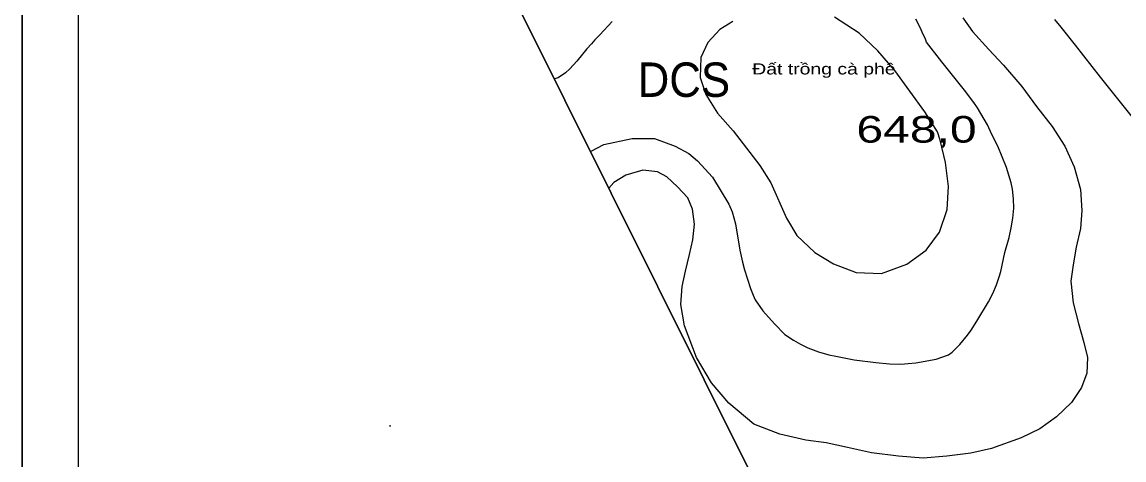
# Model space of a CAD drawing. Header units: metres. Extents: x 533049 to 537618, y 1849954 to 1852676.
# Drawn here: x 533349 to 534052, y 1851001 to 1851280 of the extents above; entities that cross this region are included whole.
import ezdxf

# ---------------------------------------------------------------- set-up
doc = ezdxf.new("R2010")
doc.units = ezdxf.units.M
doc.header["$LTSCALE"] = 2
for name, color, linetype, lineweight in [('48', 7, 'Continuous', 13), ('57', 7, 'Continuous', 13), ('60', 7, 'Continuous', 13), ('61', 7, 'Continuous', 13), ('63', 7, 'Continuous', 13)]:
    doc.layers.add(name, color=color, linetype=linetype, lineweight=lineweight)

msp = doc.modelspace()

# ---------------------------------------------------------------- linework, layer by layer
at = {"layer": '48'}
msp.add_lwpolyline([(533635.79, 1851349.93), (533873.14, 1850873.11)], dxfattribs=at)
at = {"layer": '57'}
for points in [[(533725.39, 1851280.66), (533717.54, 1851272.17), (533714.28, 1851268.9), (533712.28, 1851266.38), (533709.13, 1851263.25), (533702.89, 1851255.42), (533698.4, 1851250.32), (533695.65, 1851247.96), (533690.94, 1851244.77), (533688.51, 1851244.02)], [(533949.37, 1851282.95), (533955.36, 1851274.32), (533965.87, 1851262.75), (533975.22, 1851252.84), (533986.86, 1851239.07), (533996.34, 1851226.4), (534006.26, 1851213.58), (534014.45, 1851200.97), (534020.37, 1851187.86), (534024.34, 1851173.23), (534025.28, 1851159.81), (534024.49, 1851148.31), (534021.71, 1851136.45), (534019.61, 1851125.21), (534018.27, 1851114.7), (534019.8, 1851100.83), (534023.17, 1851087.61), (534026.61, 1851075.47), (534028.81, 1851065.96), (534028.45, 1851056.05), (534025.07, 1851046.86), (534018.55, 1851037.16), (534009.01, 1851027.99), (533998.48, 1851020.52), (533986.62, 1851014.77), (533967.67, 1851007.91), (533954.4, 1851004.96), (533939.08, 1851003.04), (533923.89, 1851001.77), (533908.3, 1851002.9), (533890.87, 1851005.08), (533875.61, 1851008.59), (533861.93, 1851011.46), (533849.13, 1851013.26), (533832.47, 1851016.92), (533815.89, 1851023.36), (533799.81, 1851036.79), (533788.9, 1851049.8), (533779.19, 1851066.06)], [(533802.41, 1851280.73), (533794.04, 1851275.6), (533786.52, 1851267.14), (533782.03, 1851257.67), (533781.69, 1851244.97), (533785.21, 1851234.04), (533792.63, 1851221.99), (533802.62, 1851210.8), (533819.77, 1851188.71), (533826.63, 1851177.67), (533836.67, 1851155), (533843.2, 1851144.02), (533854.88, 1851133.05), (533866.74, 1851125.74), (533881.16, 1851120.26), (533897.44, 1851119.62), (533913.53, 1851125.61), (533925.93, 1851134.47), (533934.35, 1851146.04), (533939.29, 1851160.5), (533940.11, 1851175.3), (533938.29, 1851190.63), (533934.8, 1851204.78), (533933.14, 1851210.26), (533925.01, 1851222.86), (533905.92, 1851249.32), (533895.11, 1851261.91), (533883.07, 1851273.16), (533867.29, 1851283.52)], [(533926.18, 1851267.54), (533925.17, 1851270.08), (533923.95, 1851272.36), (533922.11, 1851276.86), (533919.35, 1851282.1)], [(534007.86, 1851281.86), (534011.9, 1851277.13), (534020.93, 1851265.6), (534037.01, 1851245.07), (534059.16, 1851217.34)], [(533954.57, 1851083.46), (533958.25, 1851089.2), (533965.61, 1851101.66), (533968.47, 1851106.95), (533970.79, 1851112.42), (533972.77, 1851118.24), (533973.5, 1851120.98), (533976.12, 1851132.98), (533978.75, 1851142.58), (533980.11, 1851148.74), (533981.13, 1851154.98), (533981.75, 1851161.45), (533981.64, 1851167.38), (533981, 1851173.47), (533980.09, 1851177.68), (533977.22, 1851187.34), (533971.52, 1851201.04), (533967.88, 1851208.45), (533965.1, 1851214.7), (533958.67, 1851225.49), (533956.29, 1851228.88), (533950.33, 1851236.74), (533935.92, 1851254.95), (533926.18, 1851267.54)], [(533711.64, 1851197.56), (533720.12, 1851202.05), (533738.17, 1851205.85), (533752.42, 1851205.85), (533765.73, 1851201.1), (533774.28, 1851196.35), (533779.98, 1851191.59), (533789.48, 1851181.14), (533799.92, 1851164.03), (533802.05, 1851159.08), (533804.24, 1851151.48), (533806.87, 1851134.64), (533808.58, 1851126.99), (533809.86, 1851122.06), (533813.62, 1851110.17), (533815.33, 1851105.78), (533816.74, 1851102.92), (533821.65, 1851095.75), (533828.98, 1851087.53), (533835.67, 1851080.65), (533841.1, 1851077.07), (533845.68, 1851074.48), (533850.33, 1851072.23), (533857.2, 1851069.67), (533863.81, 1851067.73), (533868.24, 1851066.76), (533879.89, 1851064.58), (533893.64, 1851062.69), (533902.54, 1851061.91), (533909.62, 1851061.83), (533914.44, 1851062.07), (533919.19, 1851062.59), (533932.28, 1851064.96), (533940.09, 1851067.59), (533942.45, 1851069.43), (533947.32, 1851074.34), (533952.2, 1851080.23), (533954.57, 1851083.46)], [(533779.19, 1851066.06), (533771.54, 1851086.2), (533769.29, 1851099.88), (533769.99, 1851111.26), (533772.25, 1851121.24), (533774.88, 1851131.7), (533776.98, 1851141.24), (533777.87, 1851151.15), (533776.65, 1851160.8), (533773.72, 1851168), (533767.2, 1851174.96), (533760.22, 1851181.33), (533754.26, 1851184.63), (533745.07, 1851185.71), (533734.07, 1851182.52), (533726.57, 1851177.74), (533723.28, 1851174.18)]]:
    msp.add_lwpolyline(points, dxfattribs=at)
msp.add_lwpolyline([(533583.81, 1851022.09), (533583.75, 1851022.23), (533583.16, 1851022.28)], close=True, dxfattribs=at)
at = {"layer": '60'}
msp.add_lwpolyline([(534013.89, 1850647.54), (534006.31, 1850639.83), (534002.02, 1850648.32), (533873.14, 1850873.11), (533635.79, 1851349.93)], dxfattribs=at)
at = {"layer": '61'}
for points in [[(537432.41, 1849953.71), (537432.41, 1852676.21), (533348.66, 1852676.21), (533348.66, 1849953.71)], [(533348.66, 1852676.21), (537432.41, 1852676.21), (537432.41, 1849953.71), (533348.66, 1849953.71)], [(533348.66, 1852676.21), (537432.41, 1852676.21), (537432.41, 1849953.71), (533348.66, 1849953.71)], [(533384.62, 1852640.25), (537396.44, 1852640.25), (537396.44, 1849989.68), (533384.62, 1849989.68)], [(533384.62, 1852640.25), (537396.44, 1852640.25), (537396.44, 1849989.68), (533384.62, 1849989.68)]]:
    msp.add_lwpolyline(points, close=True, dxfattribs=at)
at = {"layer": '63'}
msp.add_lwpolyline([(536154.15, 1851837.61), (534610.33, 1852284.54), (534600.31, 1852290.54), (534590.7, 1852288.94), (534492.16, 1852324.08), (534334.22, 1852264.06), (534331.46, 1852261.17), (534130.24, 1851934.92), (533977.24, 1851648.42), (533635.79, 1851349.93), (533873.14, 1850873.11), (533992.12, 1850668.54), (534105.11, 1850436.65), (534145.61, 1850408.52), (534298.24, 1850375.42), (534676.74, 1850366.42), (535302.12, 1850496.66), (535596.71, 1850749.44), (535598.06, 1850750.65), (535665.24, 1850813.42), (535773.24, 1850864.92), (535903.24, 1850946.42), (536051.24, 1851044.92)], dxfattribs=at)

# ---------------------------------------------------------------- texts
at = {"layer": '57'}
for s, height, width, p in [('DCS', 22, 0.95, (533741.69, 1851232.48)), ('Đất trồng cà phê', 7.122, 1.3, (533814.82, 1851246.83)), ('648,0', 17, 1.35, (533881.32, 1851203.27))]:
    msp.add_text(s, height=height, dxfattribs=dict(at, width=width)).set_placement(p)

doc.saveas('drawing.dxf')
